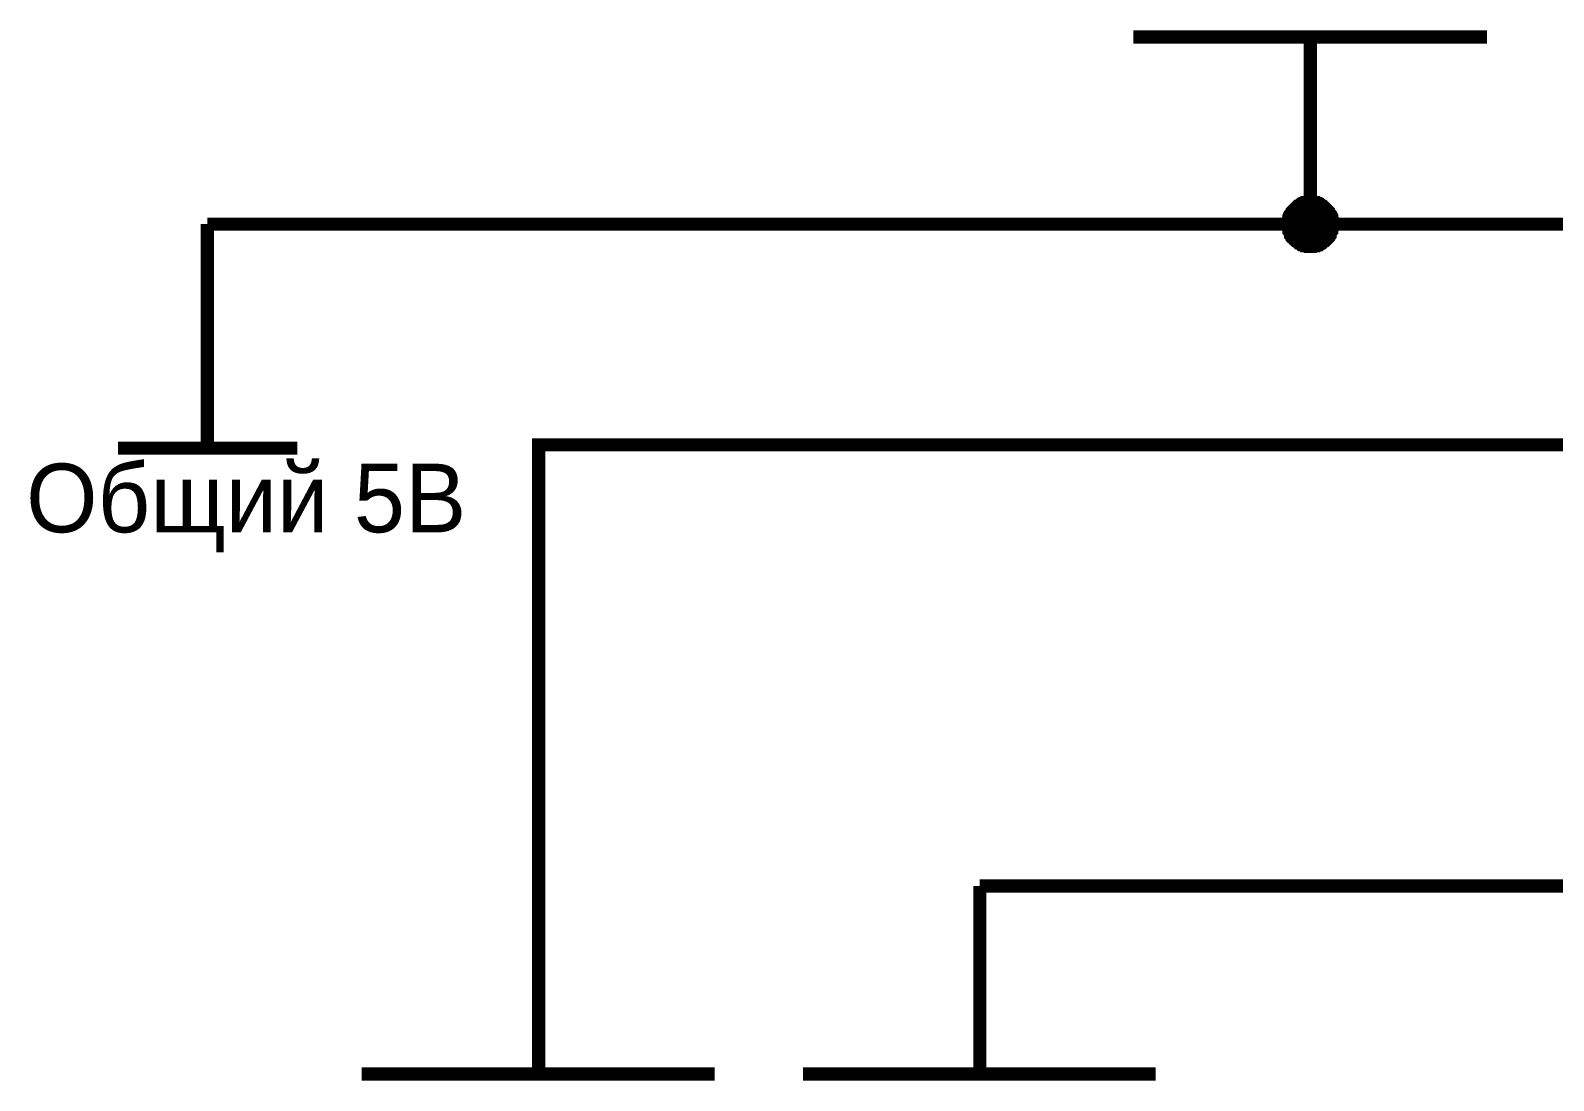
# Model space of a CAD drawing. Header units: millimetres. Extents: x 0 to 567, y 0 to 399.
# Drawn here: x 233.51 to 268.03, y 98.09 to 121.89 of the extents above; entities that cross this region are included whole.
import ezdxf

# ---------------------------------------------------------------- set-up
doc = ezdxf.new("R2010")
doc.units = ezdxf.units.MM
doc.layers.add('Sheet', color=255, linetype='Continuous')

msp = doc.modelspace()

# ---------------------------------------------------------------- linework, layer by layer
at = {"layer": 'Sheet'}
for points, const_width in [([(258.507, 121.739), (266.521, 121.739)], 0.3), ([(262.514, 121.739), (262.514, 117.498)], 0.3), ([(262.008, 117.498), (262.008, 117.517), (262.008, 117.556), (262.008, 117.576), (262.028, 117.595), (262.028, 117.614), (262.028, 117.653), (262.047, 117.673), (262.047, 117.692), (262.067, 117.712), (262.067, 117.731), (262.086, 117.751), (262.105, 117.77), (262.105, 117.79), (262.125, 117.809), (262.144, 117.828), (262.164, 117.848), (262.183, 117.867), (262.203, 117.887), (262.222, 117.906), (262.242, 117.906), (262.261, 117.926), (262.28, 117.945), (262.3, 117.945), (262.319, 117.965), (262.339, 117.965), (262.358, 117.984), (262.397, 117.984), (262.417, 117.984), (262.436, 118.004), (262.456, 118.004), (262.494, 118.004), (262.514, 118.004)], 0.3), ([(262.008, 117.498), (262.008, 117.517), (262.008, 117.556), (262.008, 117.576), (262.028, 117.595), (262.028, 117.614), (262.028, 117.653), (262.047, 117.673), (262.047, 117.692), (262.067, 117.712), (262.067, 117.731), (262.086, 117.751), (262.105, 117.77), (262.105, 117.79), (262.125, 117.809), (262.144, 117.828), (262.164, 117.848), (262.183, 117.867), (262.203, 117.887), (262.222, 117.906), (262.242, 117.906), (262.261, 117.926), (262.28, 117.945), (262.3, 117.945), (262.319, 117.965), (262.339, 117.965), (262.358, 117.984), (262.397, 117.984), (262.417, 117.984), (262.436, 118.004), (262.456, 118.004), (262.494, 118.004), (262.514, 118.004)], 0.3), ([(262.008, 117.498), (262.008, 117.517), (262.008, 117.556), (262.008, 117.576), (262.028, 117.595), (262.028, 117.614), (262.028, 117.653), (262.047, 117.673), (262.047, 117.692), (262.067, 117.712), (262.067, 117.731), (262.086, 117.751), (262.105, 117.77), (262.105, 117.79), (262.125, 117.809), (262.144, 117.828), (262.164, 117.848), (262.183, 117.867), (262.203, 117.887), (262.222, 117.906), (262.242, 117.906), (262.261, 117.926), (262.28, 117.945), (262.3, 117.945), (262.319, 117.965), (262.339, 117.965), (262.358, 117.984), (262.397, 117.984), (262.417, 117.984), (262.436, 118.004), (262.456, 118.004), (262.494, 118.004), (262.514, 118.004)], 0.3), ([(262.008, 117.498), (262.008, 117.517), (262.008, 117.556), (262.008, 117.576), (262.028, 117.595), (262.028, 117.614), (262.028, 117.653), (262.047, 117.673), (262.047, 117.692), (262.067, 117.712), (262.067, 117.731), (262.086, 117.751), (262.105, 117.77), (262.105, 117.79), (262.125, 117.809), (262.144, 117.828), (262.164, 117.848), (262.183, 117.867), (262.203, 117.887), (262.222, 117.906), (262.242, 117.906), (262.261, 117.926), (262.28, 117.945), (262.3, 117.945), (262.319, 117.965), (262.339, 117.965), (262.358, 117.984), (262.397, 117.984), (262.417, 117.984), (262.436, 118.004), (262.456, 118.004), (262.494, 118.004), (262.514, 118.004)], 0.3), ([(262.008, 117.498), (262.008, 117.517), (262.008, 117.556), (262.008, 117.576), (262.028, 117.595), (262.028, 117.614), (262.028, 117.653), (262.047, 117.673), (262.047, 117.692), (262.067, 117.712), (262.067, 117.731), (262.086, 117.751), (262.105, 117.77), (262.105, 117.79), (262.125, 117.809), (262.144, 117.828), (262.164, 117.848), (262.183, 117.867), (262.203, 117.887), (262.222, 117.906), (262.242, 117.906), (262.261, 117.926), (262.28, 117.945), (262.3, 117.945), (262.319, 117.965), (262.339, 117.965), (262.358, 117.984), (262.397, 117.984), (262.417, 117.984), (262.436, 118.004), (262.456, 118.004), (262.494, 118.004), (262.514, 118.004)], 0.0991), ([(262.008, 117.498), (262.008, 117.517), (262.008, 117.556), (262.008, 117.576), (262.028, 117.595), (262.028, 117.614), (262.028, 117.653), (262.047, 117.673), (262.047, 117.692), (262.067, 117.712), (262.067, 117.731), (262.086, 117.751), (262.105, 117.77), (262.105, 117.79), (262.125, 117.809), (262.144, 117.828), (262.164, 117.848), (262.183, 117.867), (262.203, 117.887), (262.222, 117.906), (262.242, 117.906), (262.261, 117.926), (262.28, 117.945), (262.3, 117.945), (262.319, 117.965), (262.339, 117.965), (262.358, 117.984), (262.397, 117.984), (262.417, 117.984), (262.436, 118.004), (262.456, 118.004), (262.494, 118.004), (262.514, 118.004)], 0.0991), ([(262.008, 117.498), (262.008, 117.517), (262.008, 117.556), (262.008, 117.576), (262.028, 117.595), (262.028, 117.614), (262.028, 117.653), (262.047, 117.673), (262.047, 117.692), (262.067, 117.712), (262.067, 117.731), (262.086, 117.751), (262.105, 117.77), (262.105, 117.79), (262.125, 117.809), (262.144, 117.828), (262.164, 117.848), (262.183, 117.867), (262.203, 117.887), (262.222, 117.906), (262.242, 117.906), (262.261, 117.926), (262.28, 117.945), (262.3, 117.945), (262.319, 117.965), (262.339, 117.965), (262.358, 117.984), (262.397, 117.984), (262.417, 117.984), (262.436, 118.004), (262.456, 118.004), (262.494, 118.004), (262.514, 118.004)], 0.0991), ([(262.008, 117.498), (262.008, 117.517), (262.008, 117.556), (262.008, 117.576), (262.028, 117.595), (262.028, 117.614), (262.028, 117.653), (262.047, 117.673), (262.047, 117.692), (262.067, 117.712), (262.067, 117.731), (262.086, 117.751), (262.105, 117.77), (262.105, 117.79), (262.125, 117.809), (262.144, 117.828), (262.164, 117.848), (262.183, 117.867), (262.203, 117.887), (262.222, 117.906), (262.242, 117.906), (262.261, 117.926), (262.28, 117.945), (262.3, 117.945), (262.319, 117.965), (262.339, 117.965), (262.358, 117.984), (262.397, 117.984), (262.417, 117.984), (262.436, 118.004), (262.456, 118.004), (262.494, 118.004), (262.514, 118.004)], 0.0991), ([(262.514, 118.004), (262.514, 118.004)], 0.3), ([(262.514, 118.004), (262.533, 118.004), (262.572, 118.004), (262.592, 118.004), (262.611, 117.984), (262.631, 117.984), (262.669, 117.984), (262.689, 117.965), (262.708, 117.965), (262.728, 117.945), (262.747, 117.945), (262.767, 117.926), (262.786, 117.906), (262.806, 117.906), (262.825, 117.887), (262.845, 117.867), (262.864, 117.848), (262.883, 117.828), (262.903, 117.809), (262.922, 117.79), (262.922, 117.77), (262.942, 117.751), (262.961, 117.731), (262.961, 117.712), (262.981, 117.692), (262.981, 117.673), (263, 117.653), (263, 117.614), (263, 117.595), (263.02, 117.576), (263.02, 117.556), (263.02, 117.517), (263.02, 117.498)], 0.3), ([(262.514, 118.004), (262.514, 118.004)], 0.3), ([(262.514, 118.004), (262.533, 118.004), (262.572, 118.004), (262.592, 118.004), (262.611, 117.984), (262.631, 117.984), (262.669, 117.984), (262.689, 117.965), (262.708, 117.965), (262.728, 117.945), (262.747, 117.945), (262.767, 117.926), (262.786, 117.906), (262.806, 117.906), (262.825, 117.887), (262.845, 117.867), (262.864, 117.848), (262.883, 117.828), (262.903, 117.809), (262.922, 117.79), (262.922, 117.77), (262.942, 117.751), (262.961, 117.731), (262.961, 117.712), (262.981, 117.692), (262.981, 117.673), (263, 117.653), (263, 117.614), (263, 117.595), (263.02, 117.576), (263.02, 117.556), (263.02, 117.517), (263.02, 117.498)], 0.3), ([(262.514, 118.004), (262.514, 118.004)], 0.3), ([(262.514, 118.004), (262.533, 118.004), (262.572, 118.004), (262.592, 118.004), (262.611, 117.984), (262.631, 117.984), (262.669, 117.984), (262.689, 117.965), (262.708, 117.965), (262.728, 117.945), (262.747, 117.945), (262.767, 117.926), (262.786, 117.906), (262.806, 117.906), (262.825, 117.887), (262.845, 117.867), (262.864, 117.848), (262.883, 117.828), (262.903, 117.809), (262.922, 117.79), (262.922, 117.77), (262.942, 117.751), (262.961, 117.731), (262.961, 117.712), (262.981, 117.692), (262.981, 117.673), (263, 117.653), (263, 117.614), (263, 117.595), (263.02, 117.576), (263.02, 117.556), (263.02, 117.517), (263.02, 117.498)], 0.3), ([(262.514, 118.004), (262.514, 118.004)], 0.3), ([(262.514, 118.004), (262.533, 118.004), (262.572, 118.004), (262.592, 118.004), (262.611, 117.984), (262.631, 117.984), (262.669, 117.984), (262.689, 117.965), (262.708, 117.965), (262.728, 117.945), (262.747, 117.945), (262.767, 117.926), (262.786, 117.906), (262.806, 117.906), (262.825, 117.887), (262.845, 117.867), (262.864, 117.848), (262.883, 117.828), (262.903, 117.809), (262.922, 117.79), (262.922, 117.77), (262.942, 117.751), (262.961, 117.731), (262.961, 117.712), (262.981, 117.692), (262.981, 117.673), (263, 117.653), (263, 117.614), (263, 117.595), (263.02, 117.576), (263.02, 117.556), (263.02, 117.517), (263.02, 117.498)], 0.3), ([(262.514, 118.004), (262.514, 118.004)], 0.0991), ([(262.514, 118.004), (262.533, 118.004), (262.572, 118.004), (262.592, 118.004), (262.611, 117.984), (262.631, 117.984), (262.669, 117.984), (262.689, 117.965), (262.708, 117.965), (262.728, 117.945), (262.747, 117.945), (262.767, 117.926), (262.786, 117.906), (262.806, 117.906), (262.825, 117.887), (262.845, 117.867), (262.864, 117.848), (262.883, 117.828), (262.903, 117.809), (262.922, 117.79), (262.922, 117.77), (262.942, 117.751), (262.961, 117.731), (262.961, 117.712), (262.981, 117.692), (262.981, 117.673), (263, 117.653), (263, 117.614), (263, 117.595), (263.02, 117.576), (263.02, 117.556), (263.02, 117.517), (263.02, 117.498)], 0.0991), ([(262.514, 118.004), (262.514, 118.004)], 0.0991), ([(262.514, 118.004), (262.533, 118.004), (262.572, 118.004), (262.592, 118.004), (262.611, 117.984), (262.631, 117.984), (262.669, 117.984), (262.689, 117.965), (262.708, 117.965), (262.728, 117.945), (262.747, 117.945), (262.767, 117.926), (262.786, 117.906), (262.806, 117.906), (262.825, 117.887), (262.845, 117.867), (262.864, 117.848), (262.883, 117.828), (262.903, 117.809), (262.922, 117.79), (262.922, 117.77), (262.942, 117.751), (262.961, 117.731), (262.961, 117.712), (262.981, 117.692), (262.981, 117.673), (263, 117.653), (263, 117.614), (263, 117.595), (263.02, 117.576), (263.02, 117.556), (263.02, 117.517), (263.02, 117.498)], 0.0991), ([(262.514, 118.004), (262.514, 118.004)], 0.0991), ([(262.514, 118.004), (262.533, 118.004), (262.572, 118.004), (262.592, 118.004), (262.611, 117.984), (262.631, 117.984), (262.669, 117.984), (262.689, 117.965), (262.708, 117.965), (262.728, 117.945), (262.747, 117.945), (262.767, 117.926), (262.786, 117.906), (262.806, 117.906), (262.825, 117.887), (262.845, 117.867), (262.864, 117.848), (262.883, 117.828), (262.903, 117.809), (262.922, 117.79), (262.922, 117.77), (262.942, 117.751), (262.961, 117.731), (262.961, 117.712), (262.981, 117.692), (262.981, 117.673), (263, 117.653), (263, 117.614), (263, 117.595), (263.02, 117.576), (263.02, 117.556), (263.02, 117.517), (263.02, 117.498)], 0.0991), ([(262.514, 118.004), (262.514, 118.004)], 0.0991), ([(262.514, 118.004), (262.533, 118.004), (262.572, 118.004), (262.592, 118.004), (262.611, 117.984), (262.631, 117.984), (262.669, 117.984), (262.689, 117.965), (262.708, 117.965), (262.728, 117.945), (262.747, 117.945), (262.767, 117.926), (262.786, 117.906), (262.806, 117.906), (262.825, 117.887), (262.845, 117.867), (262.864, 117.848), (262.883, 117.828), (262.903, 117.809), (262.922, 117.79), (262.922, 117.77), (262.942, 117.751), (262.961, 117.731), (262.961, 117.712), (262.981, 117.692), (262.981, 117.673), (263, 117.653), (263, 117.614), (263, 117.595), (263.02, 117.576), (263.02, 117.556), (263.02, 117.517), (263.02, 117.498)], 0.0991), ([(237.519, 117.498), (237.519, 112.42)], 0.3), ([(275.021, 117.498), (275.021, 117.498), (275.021, 117.498), (262.514, 117.498), (237.519, 117.498)], 0.3), ([(262.514, 116.992), (262.494, 116.992), (262.456, 116.992), (262.436, 116.992), (262.417, 117.011), (262.397, 117.011), (262.358, 117.011), (262.339, 117.031), (262.319, 117.031), (262.3, 117.031), (262.28, 117.05), (262.261, 117.07), (262.242, 117.07), (262.222, 117.089), (262.203, 117.109), (262.183, 117.128), (262.164, 117.128), (262.144, 117.147), (262.125, 117.167), (262.105, 117.186), (262.105, 117.206), (262.086, 117.225), (262.067, 117.245), (262.067, 117.264), (262.047, 117.303), (262.047, 117.323), (262.028, 117.342), (262.028, 117.361), (262.028, 117.4), (262.008, 117.42), (262.008, 117.439), (262.008, 117.478), (262.008, 117.498)], 0.3), ([(262.008, 117.498), (262.008, 117.498)], 0.3), ([(262.514, 116.992), (262.494, 116.992), (262.456, 116.992), (262.436, 116.992), (262.417, 117.011), (262.397, 117.011), (262.358, 117.011), (262.339, 117.031), (262.319, 117.031), (262.3, 117.031), (262.28, 117.05), (262.261, 117.07), (262.242, 117.07), (262.222, 117.089), (262.203, 117.109), (262.183, 117.128), (262.164, 117.128), (262.144, 117.147), (262.125, 117.167), (262.105, 117.186), (262.105, 117.206), (262.086, 117.225), (262.067, 117.245), (262.067, 117.264), (262.047, 117.303), (262.047, 117.323), (262.028, 117.342), (262.028, 117.361), (262.028, 117.4), (262.008, 117.42), (262.008, 117.439), (262.008, 117.478), (262.008, 117.498)], 0.3), ([(262.008, 117.498), (262.008, 117.498)], 0.3), ([(262.514, 116.992), (262.494, 116.992), (262.456, 116.992), (262.436, 116.992), (262.417, 117.011), (262.397, 117.011), (262.358, 117.011), (262.339, 117.031), (262.319, 117.031), (262.3, 117.031), (262.28, 117.05), (262.261, 117.07), (262.242, 117.07), (262.222, 117.089), (262.203, 117.109), (262.183, 117.128), (262.164, 117.128), (262.144, 117.147), (262.125, 117.167), (262.105, 117.186), (262.105, 117.206), (262.086, 117.225), (262.067, 117.245), (262.067, 117.264), (262.047, 117.303), (262.047, 117.323), (262.028, 117.342), (262.028, 117.361), (262.028, 117.4), (262.008, 117.42), (262.008, 117.439), (262.008, 117.478), (262.008, 117.498)], 0.3), ([(262.008, 117.498), (262.008, 117.498)], 0.3), ([(262.514, 116.992), (262.494, 116.992), (262.456, 116.992), (262.436, 116.992), (262.417, 117.011), (262.397, 117.011), (262.358, 117.011), (262.339, 117.031), (262.319, 117.031), (262.3, 117.031), (262.28, 117.05), (262.261, 117.07), (262.242, 117.07), (262.222, 117.089), (262.203, 117.109), (262.183, 117.128), (262.164, 117.128), (262.144, 117.147), (262.125, 117.167), (262.105, 117.186), (262.105, 117.206), (262.086, 117.225), (262.067, 117.245), (262.067, 117.264), (262.047, 117.303), (262.047, 117.323), (262.028, 117.342), (262.028, 117.361), (262.028, 117.4), (262.008, 117.42), (262.008, 117.439), (262.008, 117.478), (262.008, 117.498)], 0.3), ([(262.008, 117.498), (262.008, 117.498)], 0.3), ([(262.514, 116.992), (262.494, 116.992), (262.456, 116.992), (262.436, 116.992), (262.417, 117.011), (262.397, 117.011), (262.358, 117.011), (262.339, 117.031), (262.319, 117.031), (262.3, 117.031), (262.28, 117.05), (262.261, 117.07), (262.242, 117.07), (262.222, 117.089), (262.203, 117.109), (262.183, 117.128), (262.164, 117.128), (262.144, 117.147), (262.125, 117.167), (262.105, 117.186), (262.105, 117.206), (262.086, 117.225), (262.067, 117.245), (262.067, 117.264), (262.047, 117.303), (262.047, 117.323), (262.028, 117.342), (262.028, 117.361), (262.028, 117.4), (262.008, 117.42), (262.008, 117.439), (262.008, 117.478), (262.008, 117.498)], 0.0991), ([(262.008, 117.498), (262.008, 117.498)], 0.0991), ([(262.514, 116.992), (262.494, 116.992), (262.456, 116.992), (262.436, 116.992), (262.417, 117.011), (262.397, 117.011), (262.358, 117.011), (262.339, 117.031), (262.319, 117.031), (262.3, 117.031), (262.28, 117.05), (262.261, 117.07), (262.242, 117.07), (262.222, 117.089), (262.203, 117.109), (262.183, 117.128), (262.164, 117.128), (262.144, 117.147), (262.125, 117.167), (262.105, 117.186), (262.105, 117.206), (262.086, 117.225), (262.067, 117.245), (262.067, 117.264), (262.047, 117.303), (262.047, 117.323), (262.028, 117.342), (262.028, 117.361), (262.028, 117.4), (262.008, 117.42), (262.008, 117.439), (262.008, 117.478), (262.008, 117.498)], 0.0991), ([(262.008, 117.498), (262.008, 117.498)], 0.0991), ([(262.514, 116.992), (262.494, 116.992), (262.456, 116.992), (262.436, 116.992), (262.417, 117.011), (262.397, 117.011), (262.358, 117.011), (262.339, 117.031), (262.319, 117.031), (262.3, 117.031), (262.28, 117.05), (262.261, 117.07), (262.242, 117.07), (262.222, 117.089), (262.203, 117.109), (262.183, 117.128), (262.164, 117.128), (262.144, 117.147), (262.125, 117.167), (262.105, 117.186), (262.105, 117.206), (262.086, 117.225), (262.067, 117.245), (262.067, 117.264), (262.047, 117.303), (262.047, 117.323), (262.028, 117.342), (262.028, 117.361), (262.028, 117.4), (262.008, 117.42), (262.008, 117.439), (262.008, 117.478), (262.008, 117.498)], 0.0991), ([(262.008, 117.498), (262.008, 117.498)], 0.0991), ([(262.514, 116.992), (262.494, 116.992), (262.456, 116.992), (262.436, 116.992), (262.417, 117.011), (262.397, 117.011), (262.358, 117.011), (262.339, 117.031), (262.319, 117.031), (262.3, 117.031), (262.28, 117.05), (262.261, 117.07), (262.242, 117.07), (262.222, 117.089), (262.203, 117.109), (262.183, 117.128), (262.164, 117.128), (262.144, 117.147), (262.125, 117.167), (262.105, 117.186), (262.105, 117.206), (262.086, 117.225), (262.067, 117.245), (262.067, 117.264), (262.047, 117.303), (262.047, 117.323), (262.028, 117.342), (262.028, 117.361), (262.028, 117.4), (262.008, 117.42), (262.008, 117.439), (262.008, 117.478), (262.008, 117.498)], 0.0991), ([(262.008, 117.498), (262.008, 117.498)], 0.0991), ([(263.02, 117.498), (263.02, 117.478), (263.02, 117.439), (263.02, 117.42), (263, 117.4), (263, 117.361), (263, 117.342), (262.981, 117.323), (262.981, 117.303), (262.961, 117.264), (262.961, 117.245), (262.942, 117.225), (262.922, 117.206), (262.922, 117.186), (262.903, 117.167), (262.883, 117.147), (262.864, 117.128), (262.845, 117.128), (262.825, 117.109), (262.806, 117.089), (262.786, 117.07), (262.767, 117.07), (262.747, 117.05), (262.728, 117.031), (262.708, 117.031), (262.689, 117.031), (262.669, 117.011), (262.631, 117.011), (262.611, 117.011), (262.592, 116.992), (262.572, 116.992), (262.533, 116.992), (262.514, 116.992)], 0.3), ([(263.02, 117.498), (263.02, 117.478), (263.02, 117.439), (263.02, 117.42), (263, 117.4), (263, 117.361), (263, 117.342), (262.981, 117.323), (262.981, 117.303), (262.961, 117.264), (262.961, 117.245), (262.942, 117.225), (262.922, 117.206), (262.922, 117.186), (262.903, 117.167), (262.883, 117.147), (262.864, 117.128), (262.845, 117.128), (262.825, 117.109), (262.806, 117.089), (262.786, 117.07), (262.767, 117.07), (262.747, 117.05), (262.728, 117.031), (262.708, 117.031), (262.689, 117.031), (262.669, 117.011), (262.631, 117.011), (262.611, 117.011), (262.592, 116.992), (262.572, 116.992), (262.533, 116.992), (262.514, 116.992)], 0.3), ([(263.02, 117.498), (263.02, 117.478), (263.02, 117.439), (263.02, 117.42), (263, 117.4), (263, 117.361), (263, 117.342), (262.981, 117.323), (262.981, 117.303), (262.961, 117.264), (262.961, 117.245), (262.942, 117.225), (262.922, 117.206), (262.922, 117.186), (262.903, 117.167), (262.883, 117.147), (262.864, 117.128), (262.845, 117.128), (262.825, 117.109), (262.806, 117.089), (262.786, 117.07), (262.767, 117.07), (262.747, 117.05), (262.728, 117.031), (262.708, 117.031), (262.689, 117.031), (262.669, 117.011), (262.631, 117.011), (262.611, 117.011), (262.592, 116.992), (262.572, 116.992), (262.533, 116.992), (262.514, 116.992)], 0.3), ([(263.02, 117.498), (263.02, 117.478), (263.02, 117.439), (263.02, 117.42), (263, 117.4), (263, 117.361), (263, 117.342), (262.981, 117.323), (262.981, 117.303), (262.961, 117.264), (262.961, 117.245), (262.942, 117.225), (262.922, 117.206), (262.922, 117.186), (262.903, 117.167), (262.883, 117.147), (262.864, 117.128), (262.845, 117.128), (262.825, 117.109), (262.806, 117.089), (262.786, 117.07), (262.767, 117.07), (262.747, 117.05), (262.728, 117.031), (262.708, 117.031), (262.689, 117.031), (262.669, 117.011), (262.631, 117.011), (262.611, 117.011), (262.592, 116.992), (262.572, 116.992), (262.533, 116.992), (262.514, 116.992)], 0.3), ([(263.02, 117.498), (263.02, 117.478), (263.02, 117.439), (263.02, 117.42), (263, 117.4), (263, 117.361), (263, 117.342), (262.981, 117.323), (262.981, 117.303), (262.961, 117.264), (262.961, 117.245), (262.942, 117.225), (262.922, 117.206), (262.922, 117.186), (262.903, 117.167), (262.883, 117.147), (262.864, 117.128), (262.845, 117.128), (262.825, 117.109), (262.806, 117.089), (262.786, 117.07), (262.767, 117.07), (262.747, 117.05), (262.728, 117.031), (262.708, 117.031), (262.689, 117.031), (262.669, 117.011), (262.631, 117.011), (262.611, 117.011), (262.592, 116.992), (262.572, 116.992), (262.533, 116.992), (262.514, 116.992)], 0.0991), ([(263.02, 117.498), (263.02, 117.478), (263.02, 117.439), (263.02, 117.42), (263, 117.4), (263, 117.361), (263, 117.342), (262.981, 117.323), (262.981, 117.303), (262.961, 117.264), (262.961, 117.245), (262.942, 117.225), (262.922, 117.206), (262.922, 117.186), (262.903, 117.167), (262.883, 117.147), (262.864, 117.128), (262.845, 117.128), (262.825, 117.109), (262.806, 117.089), (262.786, 117.07), (262.767, 117.07), (262.747, 117.05), (262.728, 117.031), (262.708, 117.031), (262.689, 117.031), (262.669, 117.011), (262.631, 117.011), (262.611, 117.011), (262.592, 116.992), (262.572, 116.992), (262.533, 116.992), (262.514, 116.992)], 0.0991), ([(263.02, 117.498), (263.02, 117.478), (263.02, 117.439), (263.02, 117.42), (263, 117.4), (263, 117.361), (263, 117.342), (262.981, 117.323), (262.981, 117.303), (262.961, 117.264), (262.961, 117.245), (262.942, 117.225), (262.922, 117.206), (262.922, 117.186), (262.903, 117.167), (262.883, 117.147), (262.864, 117.128), (262.845, 117.128), (262.825, 117.109), (262.806, 117.089), (262.786, 117.07), (262.767, 117.07), (262.747, 117.05), (262.728, 117.031), (262.708, 117.031), (262.689, 117.031), (262.669, 117.011), (262.631, 117.011), (262.611, 117.011), (262.592, 116.992), (262.572, 116.992), (262.533, 116.992), (262.514, 116.992)], 0.0991), ([(263.02, 117.498), (263.02, 117.478), (263.02, 117.439), (263.02, 117.42), (263, 117.4), (263, 117.361), (263, 117.342), (262.981, 117.323), (262.981, 117.303), (262.961, 117.264), (262.961, 117.245), (262.942, 117.225), (262.922, 117.206), (262.922, 117.186), (262.903, 117.167), (262.883, 117.147), (262.864, 117.128), (262.845, 117.128), (262.825, 117.109), (262.806, 117.089), (262.786, 117.07), (262.767, 117.07), (262.747, 117.05), (262.728, 117.031), (262.708, 117.031), (262.689, 117.031), (262.669, 117.011), (262.631, 117.011), (262.611, 117.011), (262.592, 116.992), (262.572, 116.992), (262.533, 116.992), (262.514, 116.992)], 0.0991), ([(263.02, 117.498), (263.02, 117.498), (263.02, 117.498), (263.02, 117.498), (263.02, 117.498), (263.02, 117.498), (263.02, 117.498), (263.02, 117.498), (263.02, 117.498), (263.02, 117.498), (263.02, 117.498), (263.02, 117.498), (263.02, 117.498), (263.02, 117.498), (263.02, 117.498), (263.02, 117.498), (263.02, 117.498), (263.02, 117.498), (263.02, 117.498), (263.02, 117.498), (263.02, 117.498), (263.02, 117.498), (263.02, 117.498), (263.02, 117.498), (263.02, 117.498), (263.02, 117.498), (263.02, 117.498), (263.02, 117.498), (263.02, 117.498), (263.02, 117.498), (263.02, 117.498), (263.02, 117.498), (263.02, 117.498)], 0.3), ([(263.02, 117.498), (263.02, 117.498)], 0.3), ([(263.02, 117.498), (263.02, 117.498), (263.02, 117.498), (263.02, 117.498), (263.02, 117.498), (263.02, 117.498), (263.02, 117.498), (263.02, 117.498), (263.02, 117.498), (263.02, 117.498), (263.02, 117.498), (263.02, 117.498), (263.02, 117.498), (263.02, 117.498), (263.02, 117.498), (263.02, 117.498), (263.02, 117.498), (263.02, 117.498), (263.02, 117.498), (263.02, 117.498), (263.02, 117.498), (263.02, 117.498), (263.02, 117.498), (263.02, 117.498), (263.02, 117.498), (263.02, 117.498), (263.02, 117.498), (263.02, 117.498), (263.02, 117.498), (263.02, 117.498), (263.02, 117.498), (263.02, 117.498), (263.02, 117.498)], 0.3), ([(263.02, 117.498), (263.02, 117.498)], 0.3), ([(263.02, 117.498), (263.02, 117.498), (263.02, 117.498), (263.02, 117.498), (263.02, 117.498), (263.02, 117.498), (263.02, 117.498), (263.02, 117.498), (263.02, 117.498), (263.02, 117.498), (263.02, 117.498), (263.02, 117.498), (263.02, 117.498), (263.02, 117.498), (263.02, 117.498), (263.02, 117.498), (263.02, 117.498), (263.02, 117.498), (263.02, 117.498), (263.02, 117.498), (263.02, 117.498), (263.02, 117.498), (263.02, 117.498), (263.02, 117.498), (263.02, 117.498), (263.02, 117.498), (263.02, 117.498), (263.02, 117.498), (263.02, 117.498), (263.02, 117.498), (263.02, 117.498), (263.02, 117.498), (263.02, 117.498)], 0.3), ([(263.02, 117.498), (263.02, 117.498)], 0.3), ([(263.02, 117.498), (263.02, 117.498), (263.02, 117.498), (263.02, 117.498), (263.02, 117.498), (263.02, 117.498), (263.02, 117.498), (263.02, 117.498), (263.02, 117.498), (263.02, 117.498), (263.02, 117.498), (263.02, 117.498), (263.02, 117.498), (263.02, 117.498), (263.02, 117.498), (263.02, 117.498), (263.02, 117.498), (263.02, 117.498), (263.02, 117.498), (263.02, 117.498), (263.02, 117.498), (263.02, 117.498), (263.02, 117.498), (263.02, 117.498), (263.02, 117.498), (263.02, 117.498), (263.02, 117.498), (263.02, 117.498), (263.02, 117.498), (263.02, 117.498), (263.02, 117.498), (263.02, 117.498), (263.02, 117.498)], 0.3), ([(263.02, 117.498), (263.02, 117.498)], 0.3), ([(263.02, 117.498), (263.02, 117.498), (263.02, 117.498), (263.02, 117.498), (263.02, 117.498), (263.02, 117.498), (263.02, 117.498), (263.02, 117.498), (263.02, 117.498), (263.02, 117.498), (263.02, 117.498), (263.02, 117.498), (263.02, 117.498), (263.02, 117.498), (263.02, 117.498), (263.02, 117.498), (263.02, 117.498), (263.02, 117.498), (263.02, 117.498), (263.02, 117.498), (263.02, 117.498), (263.02, 117.498), (263.02, 117.498), (263.02, 117.498), (263.02, 117.498), (263.02, 117.498), (263.02, 117.498), (263.02, 117.498), (263.02, 117.498), (263.02, 117.498), (263.02, 117.498), (263.02, 117.498), (263.02, 117.498)], 0.0991), ([(263.02, 117.498), (263.02, 117.498)], 0.0991), ([(263.02, 117.498), (263.02, 117.498), (263.02, 117.498), (263.02, 117.498), (263.02, 117.498), (263.02, 117.498), (263.02, 117.498), (263.02, 117.498), (263.02, 117.498), (263.02, 117.498), (263.02, 117.498), (263.02, 117.498), (263.02, 117.498), (263.02, 117.498), (263.02, 117.498), (263.02, 117.498), (263.02, 117.498), (263.02, 117.498), (263.02, 117.498), (263.02, 117.498), (263.02, 117.498), (263.02, 117.498), (263.02, 117.498), (263.02, 117.498), (263.02, 117.498), (263.02, 117.498), (263.02, 117.498), (263.02, 117.498), (263.02, 117.498), (263.02, 117.498), (263.02, 117.498), (263.02, 117.498), (263.02, 117.498)], 0.0991), ([(263.02, 117.498), (263.02, 117.498)], 0.0991), ([(263.02, 117.498), (263.02, 117.498), (263.02, 117.498), (263.02, 117.498), (263.02, 117.498), (263.02, 117.498), (263.02, 117.498), (263.02, 117.498), (263.02, 117.498), (263.02, 117.498), (263.02, 117.498), (263.02, 117.498), (263.02, 117.498), (263.02, 117.498), (263.02, 117.498), (263.02, 117.498), (263.02, 117.498), (263.02, 117.498), (263.02, 117.498), (263.02, 117.498), (263.02, 117.498), (263.02, 117.498), (263.02, 117.498), (263.02, 117.498), (263.02, 117.498), (263.02, 117.498), (263.02, 117.498), (263.02, 117.498), (263.02, 117.498), (263.02, 117.498), (263.02, 117.498), (263.02, 117.498), (263.02, 117.498)], 0.0991), ([(263.02, 117.498), (263.02, 117.498)], 0.0991), ([(263.02, 117.498), (263.02, 117.498), (263.02, 117.498), (263.02, 117.498), (263.02, 117.498), (263.02, 117.498), (263.02, 117.498), (263.02, 117.498), (263.02, 117.498), (263.02, 117.498), (263.02, 117.498), (263.02, 117.498), (263.02, 117.498), (263.02, 117.498), (263.02, 117.498), (263.02, 117.498), (263.02, 117.498), (263.02, 117.498), (263.02, 117.498), (263.02, 117.498), (263.02, 117.498), (263.02, 117.498), (263.02, 117.498), (263.02, 117.498), (263.02, 117.498), (263.02, 117.498), (263.02, 117.498), (263.02, 117.498), (263.02, 117.498), (263.02, 117.498), (263.02, 117.498), (263.02, 117.498), (263.02, 117.498)], 0.0991), ([(263.02, 117.498), (263.02, 117.498)], 0.0991), ([(235.496, 112.42), (239.561, 112.42)], 0.3), ([(275.021, 112.497), (245.027, 112.497), (245.027, 102.497)], 0.3), ([(245.027, 98.236), (245.027, 102.497)], 0.3), ([(255.025, 98.236), (255.025, 102.497)], 0.3), ([(275.021, 102.497), (275.021, 102.497), (255.025, 102.497)], 0.3), ([(249.015, 98.236), (241.02, 98.236)], 0.3), ([(259.013, 98.236), (251.018, 98.236)], 0.3)]:
    msp.add_lwpolyline(points, dxfattribs=dict(at, const_width=const_width))
at = {"layer": 'Sheet', "const_width": 0.508}
msp.add_lwpolyline([(262.246, 117.5, 1), (262.754, 117.5, 1)], format="xyb", close=True, dxfattribs=at)

# ---------------------------------------------------------------- texts
at = {"layer": 'Sheet'}
msp.add_text('Общий 5В', height=1.5565, dxfattribs=at).set_placement((233.415, 110.513))

doc.saveas('drawing.dxf')
